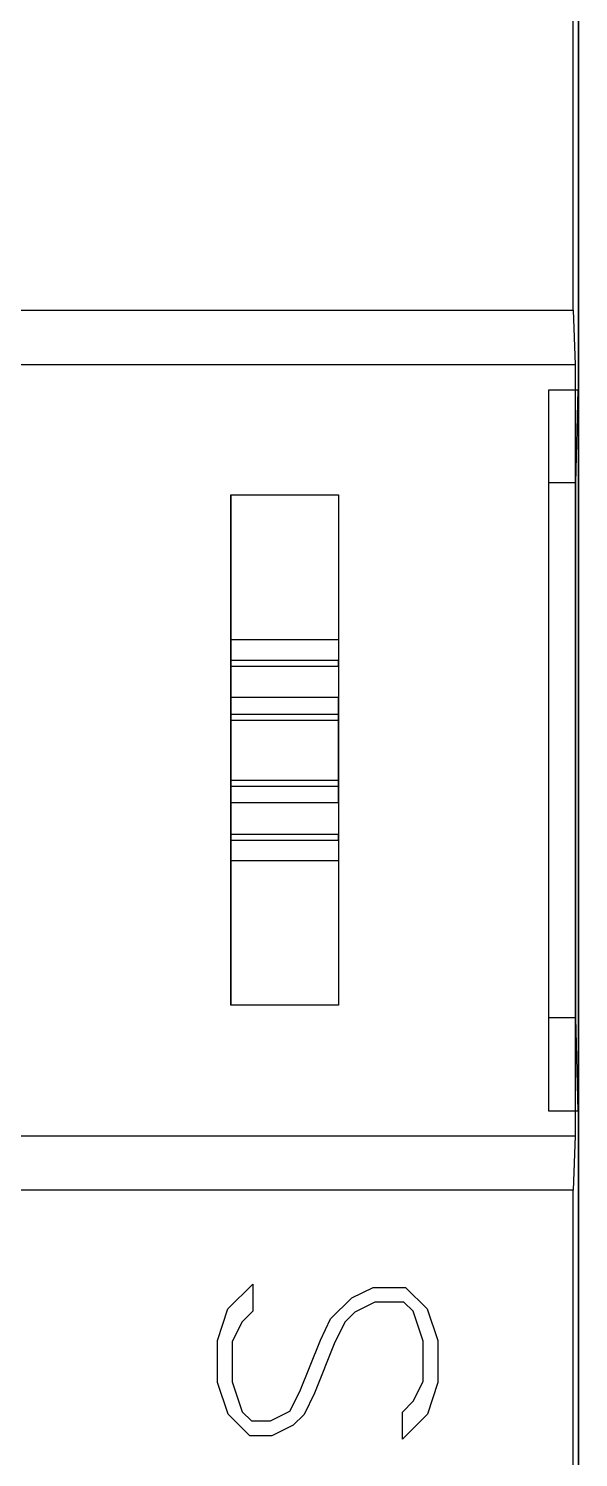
# Model space of a CAD drawing. Header units: inches. Extents: x 0 to 92454, y -34894 to 11.
# Drawn here: x 5.249 to 6.693, y 3.449 to 7.201 of the extents above; entities that cross this region are included whole.
import ezdxf

# ---------------------------------------------------------------- set-up
doc = ezdxf.new("R2010")
doc.units = ezdxf.units.IN
doc.header["$MEASUREMENT"] = 0

# ---------------------------------------------------------------- blocks, each defined once
blk = doc.blocks.new('2023_07_21_11_46_31_0481')
at = {"color": 7, "extrusion": (0, 0, -1)}
for p, q in [((169.995, 271.4), (169.995, 3.4)), ((169.995, 26.405, 100), (169.995, 248.395, 100)), ((170, 248.4, 100), (170, 26.4, 100)), ((168, 152.591, 146.524), (168, 116.908, 146.524)), ((169.832, 152.591, 146.524), (168, 152.591, 146.524)), ((169.832, 116.908, 146.524), (169.832, 152.591, 146.524)), ((169.832, 116.908, 146.524), (168, 116.908, 146.524))]:
    blk.add_line(p, q, dxfattribs=at)
at = {"color": 7, "extrusion": (1, 0, 0)}
for p, q in [((169.995, 271.4), (169.995, 3.4)), ((169.995, 26.405, 100), (169.995, 248.395, 100)), ((170, 248.4, 100), (170, 26.4, 100)), ((170, 231.9, 142), (170, 42.9, 142)), ((168, 158.792, 142), (168, 110.707, 142)), ((168, 158.792, 142), (168, 152.591, 146.524)), ((168, 152.591, 146.524), (168, 116.908, 146.524)), ((146.8, 117.756, 148), (146.8, 151.794, 148)), ((146.8, 140.775, 143.502), (146.8, 140.775, 146.7)), ((146.8, 140.375, 147.1), (146.8, 137.175, 147.1)), ((146.8, 138.275, 142), (146.8, 131.275, 142)), ((146.8, 136.775, 143.5), (146.8, 138.275, 142)), ((146.8, 136.775, 146.7), (146.8, 136.775, 143.5)), ((146.8, 132.775, 143.5), (146.8, 132.775, 146.7)), ((146.8, 131.275, 142), (146.8, 132.775, 143.5)), ((146.8, 132.375, 147.1), (146.8, 129.175, 147.1)), ((146.8, 128.775, 146.7), (146.8, 128.775, 143.502)), ((168, 116.908, 146.524), (168, 110.707, 142)), ((148.278, 99.153, 152.5), (148.278, 97.359, 152.5)), ((148.278, 99.153, 152), (148.278, 97.359, 152)), ((148.278, 99.153, 152), (148.278, 99.153, 152.5)), ((148.278, 97.359, 152), (148.278, 97.359, 152.5)), ((146.9, 95.321, 152.5), (146.9, 92.641, 152.5)), ((146.9, 95.321, 152), (146.9, 92.641, 152)), ((146.9, 95.321, 152), (146.9, 95.321, 152.5)), ((160.62, 95.388, 152.5), (160.62, 92.603, 152.5)), ((160.62, 95.388, 152), (160.62, 92.603, 152)), ((160.62, 95.388, 152), (160.62, 95.388, 152.5)), ((146.9, 92.641, 152), (146.9, 92.641, 152.5)), ((160.62, 92.603, 152), (160.62, 92.603, 152.5))]:
    blk.add_line(p, q, dxfattribs=at)
at = {"color": 7}
for p, q in [((169.641, 164.123, 152), (169.641, 241.4, 152)), ((169.99, 231.9, 142), (169.99, 158.792, 142)), ((170, 231.9, 142), (170, 42.9, 142)), ((61.65, 164.123, 152), (169.641, 164.123, 152)), ((61.65, 160.497, 148), (169.78, 160.497, 148)), ((169.78, 160.497, 148), (169.78, 109.053, 148)), ((169.99, 158.792, 142), (168, 158.792, 142)), ((168, 158.792, 142), (168, 110.707, 142)), ((146.8, 151.794, 148), (154, 151.794, 148)), ((146.8, 151.794, 148), (154, 151.794, 148)), ((146.8, 117.756, 148), (146.8, 151.794, 148)), ((154, 151.794, 148), (154, 117.756, 148)), ((146.8, 142.14, 142.57), (154, 142.14, 142.57)), ((146.8, 142.14, 142.57), (154, 142.14, 142.57)), ((146.8, 140.775, 143.502), (154, 140.775, 143.502)), ((146.8, 140.775, 146.7), (154, 140.775, 146.7)), ((146.8, 140.375, 147.1), (154, 140.375, 147.1)), ((146.8, 140.375, 147.1), (154, 140.375, 147.1)), ((146.8, 140.375, 147.1), (146.8, 137.175, 147.1)), ((154, 140.375, 147.1), (154, 137.175, 147.1)), ((154, 138.275, 142), (146.8, 138.275, 142)), ((146.8, 138.275, 142), (146.8, 131.275, 142)), ((154, 131.275, 142), (154, 138.275, 142)), ((146.8, 137.175, 147.1), (154, 137.175, 147.1)), ((146.8, 137.175, 147.1), (154, 137.175, 147.1)), ((146.8, 136.775, 146.7), (154, 136.775, 146.7)), ((146.8, 132.775, 146.7), (154, 132.775, 146.7)), ((146.8, 132.375, 147.1), (154, 132.375, 147.1)), ((146.8, 132.375, 147.1), (154, 132.375, 147.1)), ((146.8, 132.375, 147.1), (146.8, 129.175, 147.1)), ((154, 132.375, 147.1), (154, 129.175, 147.1)), ((146.8, 131.275, 142), (154, 131.275, 142)), ((146.8, 129.175, 147.1), (154, 129.175, 147.1)), ((146.8, 129.175, 147.1), (154, 129.175, 147.1)), ((146.8, 128.775, 146.7), (154, 128.775, 146.7)), ((146.8, 128.775, 143.502), (154, 128.775, 143.502)), ((146.8, 127.41, 142.57), (154, 127.41, 142.57)), ((146.8, 127.41, 142.57), (154, 127.41, 142.57)), ((154, 117.756, 148), (146.8, 117.756, 148)), ((154, 117.756, 148), (146.8, 117.756, 148)), ((168, 110.707, 142), (169.99, 110.707, 142)), ((169.99, 110.707, 142), (169.99, 42.9, 142)), ((61.65, 109.053, 148), (169.78, 109.053, 148)), ((169.641, 105.427, 152), (61.65, 105.427, 152)), ((169.641, 33.4, 152), (169.641, 105.427, 152)), ((146.618, 97.503, 152.5), (148.278, 99.153, 152.5)), ((146.618, 97.503, 152), (148.278, 99.153, 152)), ((148.278, 99.153, 152.5), (148.278, 97.359, 152.5)), ((148.278, 99.153, 152), (148.278, 97.359, 152)), ((153.463, 96.833, 152.5), (154.88, 98.245, 152.5)), ((153.463, 96.833, 152), (154.88, 98.245, 152)), ((154.88, 98.245, 152.5), (156.304, 98.933, 152.5)), ((154.88, 98.245, 152), (156.304, 98.933, 152)), ((156.304, 98.933, 152.5), (158.468, 98.933, 152.5)), ((156.304, 98.933, 152), (158.468, 98.933, 152)), ((158.468, 98.933, 152.5), (159.911, 97.503, 152.5)), ((158.468, 98.933, 152), (159.911, 97.503, 152)), ((145.92, 95.388, 152.5), (146.618, 97.503, 152.5)), ((145.92, 95.388, 152), (146.618, 97.503, 152)), ((148.278, 97.359, 152.5), (147.569, 96.641, 152.5)), ((148.278, 97.359, 152), (147.569, 96.641, 152)), ((155.086, 97.283, 152.5), (154.445, 96.641, 152.5)), ((155.086, 97.283, 152), (154.445, 96.641, 152)), ((156.407, 97.953, 152.5), (155.086, 97.283, 152.5)), ((156.407, 97.953, 152), (155.086, 97.283, 152)), ((158.358, 97.953, 152.5), (156.407, 97.953, 152.5)), ((158.358, 97.953, 152), (156.407, 97.953, 152)), ((158.971, 97.34, 152.5), (158.358, 97.953, 152.5)), ((158.971, 97.34, 152), (158.358, 97.953, 152)), ((159.64, 95.34, 152.5), (158.971, 97.34, 152.5)), ((159.64, 95.34, 152), (158.971, 97.34, 152)), ((159.911, 97.503, 152.5), (160.62, 95.388, 152.5)), ((159.911, 97.503, 152), (160.62, 95.388, 152)), ((147.569, 96.641, 152.5), (146.9, 95.321, 152.5)), ((147.569, 96.641, 152), (146.9, 95.321, 152)), ((152.784, 95.426, 152.5), (153.463, 96.833, 152.5)), ((152.784, 95.426, 152), (153.463, 96.833, 152)), ((154.445, 96.641, 152.5), (153.756, 95.282, 152.5)), ((154.445, 96.641, 152), (153.756, 95.282, 152)), ((145.92, 92.603, 152.5), (145.92, 95.388, 152.5)), ((145.92, 92.603, 152), (145.92, 95.388, 152)), ((146.9, 95.321, 152.5), (146.9, 92.641, 152.5)), ((146.9, 95.321, 152), (146.9, 92.641, 152)), ((151.406, 91.99, 152.5), (152.784, 95.426, 152.5)), ((151.406, 91.99, 152), (152.784, 95.426, 152)), ((159.64, 92.66, 152.5), (159.64, 95.34, 152.5)), ((159.64, 92.66, 152), (159.64, 95.34, 152)), ((160.62, 95.388, 152.5), (160.62, 92.603, 152.5)), ((160.62, 95.388, 152), (160.62, 92.603, 152)), ((153.756, 95.282, 152.5), (152.388, 91.875, 152.5)), ((153.756, 95.282, 152), (152.388, 91.875, 152)), ((146.629, 90.488, 152.5), (145.92, 92.603, 152.5)), ((146.629, 90.488, 152), (145.92, 92.603, 152)), ((146.9, 92.641, 152.5), (147.569, 90.641, 152.5)), ((146.9, 92.641, 152), (147.569, 90.641, 152)), ((158.971, 91.349, 152.5), (159.64, 92.66, 152.5)), ((158.971, 91.349, 152), (159.64, 92.66, 152)), ((160.62, 92.603, 152.5), (159.922, 90.488, 152.5)), ((160.62, 92.603, 152), (159.922, 90.488, 152)), ((150.746, 90.679, 152.5), (151.406, 91.99, 152.5)), ((150.746, 90.679, 152), (151.406, 91.99, 152)), ((152.388, 91.875, 152.5), (151.699, 90.469, 152.5)), ((152.388, 91.875, 152), (151.699, 90.469, 152)), ((147.569, 90.641, 152.5), (148.182, 90.028, 152.5)), ((147.569, 90.641, 152), (148.182, 90.028, 152)), ((149.455, 90.028, 152.5), (150.746, 90.679, 152.5)), ((149.455, 90.028, 152), (150.746, 90.679, 152)), ((158.262, 90.622, 152.5), (158.971, 91.349, 152.5)), ((158.262, 90.622, 152), (158.971, 91.349, 152)), ((158.262, 88.822, 152.5), (158.262, 90.622, 152.5)), ((158.262, 88.822, 152), (158.262, 90.622, 152)), ((148.072, 89.033, 152.5), (146.629, 90.488, 152.5)), ((148.072, 89.033, 152), (146.629, 90.488, 152)), ((148.182, 90.028, 152.5), (149.455, 90.028, 152.5)), ((148.182, 90.028, 152), (149.455, 90.028, 152)), ((150.971, 89.741, 152.5), (149.547, 89.033, 152.5)), ((150.971, 89.741, 152), (149.547, 89.033, 152)), ((151.699, 90.469, 152.5), (150.971, 89.741, 152.5)), ((151.699, 90.469, 152), (150.971, 89.741, 152)), ((159.922, 90.488, 152.5), (158.262, 88.822, 152.5)), ((159.922, 90.488, 152), (158.262, 88.822, 152)), ((149.547, 89.033, 152.5), (148.072, 89.033, 152.5)), ((149.547, 89.033, 152), (148.072, 89.033, 152))]:
    blk.add_line(p, q, dxfattribs=at)
at = {"color": 7, "extrusion": (0.999391, 0, 0.034899)}
for p, q in [((169.641, 164.123, 152), (169.641, 241.4, 152)), ((169.99, 231.9, 142), (169.99, 158.792, 142)), ((169.641, 164.123, 152), (169.78, 160.497, 148)), ((169.78, 160.497, 148), (169.78, 109.053, 148)), ((169.832, 152.591, 146.524), (169.99, 158.792, 142)), ((169.832, 116.908, 146.524), (169.832, 152.591, 146.524)), ((169.99, 110.707, 142), (169.832, 116.908, 146.524)), ((169.99, 110.707, 142), (169.99, 42.9, 142)), ((169.78, 109.053, 148), (169.641, 105.427, 152)), ((169.641, 33.4, 152), (169.641, 105.427, 152))]:
    blk.add_line(p, q, dxfattribs=at)
at = {"color": 7, "extrusion": (0, -0.740928, 0.671585)}
for p, q in [((61.65, 164.123, 152), (169.641, 164.123, 152)), ((169.641, 164.123, 152), (169.78, 160.497, 148)), ((61.65, 160.497, 148), (169.78, 160.497, 148))]:
    blk.add_line(p, q, dxfattribs=at)
at = {"color": 7, "extrusion": (0, -0.589377, -0.807858)}
for p, q in [((168, 158.792, 142), (168, 152.591, 146.524)), ((169.99, 158.792, 142), (168, 158.792, 142)), ((169.832, 152.591, 146.524), (169.99, 158.792, 142)), ((169.832, 152.591, 146.524), (168, 152.591, 146.524))]:
    blk.add_line(p, q, dxfattribs=at)
at = {"color": 7, "extrusion": (-1, 0, 0)}
for p, q in [((154, 151.794, 148), (154, 117.756, 148)), ((154, 140.775, 143.502), (154, 140.775, 146.7)), ((154, 140.375, 147.1), (154, 137.175, 147.1)), ((154, 136.775, 143.5), (154, 138.275, 142)), ((154, 131.275, 142), (154, 138.275, 142)), ((154, 136.775, 146.7), (154, 136.775, 143.5)), ((154, 131.275, 142), (154, 132.775, 143.5)), ((154, 132.775, 143.5), (154, 132.775, 146.7)), ((154, 132.375, 147.1), (154, 129.175, 147.1)), ((154, 128.775, 146.7), (154, 128.775, 143.502)), ((145.92, 92.603, 152.5), (145.92, 95.388, 152.5)), ((145.92, 95.388, 152), (145.92, 95.388, 152.5)), ((145.92, 92.603, 152), (145.92, 95.388, 152)), ((159.64, 92.66, 152.5), (159.64, 95.34, 152.5)), ((159.64, 95.34, 152), (159.64, 95.34, 152.5)), ((159.64, 92.66, 152), (159.64, 95.34, 152)), ((145.92, 92.603, 152), (145.92, 92.603, 152.5)), ((159.64, 92.66, 152), (159.64, 92.66, 152.5)), ((158.262, 88.822, 152.5), (158.262, 90.622, 152.5)), ((158.262, 90.622, 152), (158.262, 90.622, 152.5)), ((158.262, 88.822, 152), (158.262, 90.622, 152)), ((158.262, 88.822, 152), (158.262, 88.822, 152.5))]:
    blk.add_line(p, q, dxfattribs=at)
at = {"color": 7, "extrusion": (0, 1, 0)}
for p, q in [((146.8, 140.775, 143.502), (154, 140.775, 143.502)), ((146.8, 140.775, 143.502), (146.8, 140.775, 146.7)), ((146.8, 140.775, 146.7), (154, 140.775, 146.7)), ((154, 140.775, 143.502), (154, 140.775, 146.7)), ((146.8, 132.775, 143.5), (154, 132.775, 143.5)), ((146.8, 132.775, 143.5), (146.8, 132.775, 146.7)), ((146.8, 132.775, 146.7), (154, 132.775, 146.7)), ((154, 132.775, 143.5), (154, 132.775, 146.7)), ((156.304, 98.933, 152.5), (158.468, 98.933, 152.5)), ((156.304, 98.933, 152), (158.468, 98.933, 152)), ((156.304, 98.933, 152), (156.304, 98.933, 152.5)), ((158.468, 98.933, 152), (158.468, 98.933, 152.5)), ((148.182, 90.028, 152.5), (149.455, 90.028, 152.5)), ((148.182, 90.028, 152), (149.455, 90.028, 152)), ((148.182, 90.028, 152), (148.182, 90.028, 152.5)), ((149.455, 90.028, 152), (149.455, 90.028, 152.5))]:
    blk.add_line(p, q, dxfattribs=at)
at = {"color": 7, "extrusion": (0, -0.707107, -0.707107)}
for p, q in [((154, 138.275, 142), (146.8, 138.275, 142)), ((146.8, 136.775, 143.5), (146.8, 138.275, 142)), ((154, 136.775, 143.5), (154, 138.275, 142)), ((146.8, 136.775, 143.5), (154, 136.775, 143.5))]:
    blk.add_line(p, q, dxfattribs=at)
at = {"color": 7, "extrusion": (0, -1, 0)}
for p, q in [((146.8, 136.775, 146.7), (154, 136.775, 146.7)), ((146.8, 136.775, 146.7), (146.8, 136.775, 143.5)), ((146.8, 136.775, 143.5), (154, 136.775, 143.5)), ((154, 136.775, 146.7), (154, 136.775, 143.5)), ((146.8, 128.775, 146.7), (154, 128.775, 146.7)), ((146.8, 128.775, 146.7), (146.8, 128.775, 143.502)), ((146.8, 128.775, 143.502), (154, 128.775, 143.502)), ((154, 128.775, 146.7), (154, 128.775, 143.502)), ((158.358, 97.953, 152.5), (156.407, 97.953, 152.5)), ((156.407, 97.953, 152), (156.407, 97.953, 152.5)), ((158.358, 97.953, 152), (156.407, 97.953, 152)), ((158.358, 97.953, 152), (158.358, 97.953, 152.5)), ((149.547, 89.033, 152.5), (148.072, 89.033, 152.5)), ((148.072, 89.033, 152), (148.072, 89.033, 152.5)), ((149.547, 89.033, 152), (148.072, 89.033, 152)), ((149.547, 89.033, 152), (149.547, 89.033, 152.5))]:
    blk.add_line(p, q, dxfattribs=at)
at = {"color": 7, "extrusion": (0, 0.707107, -0.707107)}
for p, q in [((146.8, 131.275, 142), (146.8, 132.775, 143.5)), ((146.8, 132.775, 143.5), (154, 132.775, 143.5)), ((154, 131.275, 142), (154, 132.775, 143.5)), ((146.8, 131.275, 142), (154, 131.275, 142))]:
    blk.add_line(p, q, dxfattribs=at)
at = {"color": 7, "extrusion": (0, 0.589377, -0.807858)}
for p, q in [((168, 116.908, 146.524), (168, 110.707, 142)), ((169.832, 116.908, 146.524), (168, 116.908, 146.524)), ((169.99, 110.707, 142), (169.832, 116.908, 146.524)), ((168, 110.707, 142), (169.99, 110.707, 142))]:
    blk.add_line(p, q, dxfattribs=at)
at = {"color": 7, "extrusion": (0, 0.740928, 0.671585)}
for p, q in [((61.65, 109.053, 148), (169.78, 109.053, 148)), ((169.78, 109.053, 148), (169.641, 105.427, 152)), ((169.641, 105.427, 152), (61.65, 105.427, 152))]:
    blk.add_line(p, q, dxfattribs=at)
at = {"color": 7, "extrusion": (-0.704883, 0.709324, 0)}
for p, q in [((146.618, 97.503, 152.5), (148.278, 99.153, 152.5)), ((146.618, 97.503, 152), (148.278, 99.153, 152)), ((148.278, 99.153, 152), (148.278, 99.153, 152.5)), ((146.618, 97.503, 152), (146.618, 97.503, 152.5))]:
    blk.add_line(p, q, dxfattribs=at)
at = {"color": 7, "extrusion": (-0.705875, 0.708336, 0)}
for p, q in [((153.463, 96.833, 152.5), (154.88, 98.245, 152.5)), ((153.463, 96.833, 152), (154.88, 98.245, 152)), ((154.88, 98.245, 152), (154.88, 98.245, 152.5)), ((153.463, 96.833, 152), (153.463, 96.833, 152.5))]:
    blk.add_line(p, q, dxfattribs=at)
at = {"color": 7, "extrusion": (-0.434581, 0.900633, 0)}
for p, q in [((154.88, 98.245, 152.5), (156.304, 98.933, 152.5)), ((154.88, 98.245, 152), (156.304, 98.933, 152)), ((154.88, 98.245, 152), (154.88, 98.245, 152.5)), ((156.304, 98.933, 152), (156.304, 98.933, 152.5))]:
    blk.add_line(p, q, dxfattribs=at)
at = {"color": 7, "extrusion": (0.703667, 0.71053, 0)}
for p, q in [((158.468, 98.933, 152.5), (159.911, 97.503, 152.5)), ((158.468, 98.933, 152), (159.911, 97.503, 152)), ((158.468, 98.933, 152), (158.468, 98.933, 152.5)), ((159.911, 97.503, 152), (159.911, 97.503, 152.5))]:
    blk.add_line(p, q, dxfattribs=at)
at = {"color": 7, "extrusion": (-0.949649, 0.313315, 0)}
for p, q in [((145.92, 95.388, 152.5), (146.618, 97.503, 152.5)), ((145.92, 95.388, 152), (146.618, 97.503, 152)), ((146.618, 97.503, 152), (146.618, 97.503, 152.5)), ((145.92, 95.388, 152), (145.92, 95.388, 152.5))]:
    blk.add_line(p, q, dxfattribs=at)
at = {"color": 7, "extrusion": (0.711566, -0.702619, 0)}
for p, q in [((148.278, 97.359, 152.5), (147.569, 96.641, 152.5)), ((148.278, 97.359, 152), (147.569, 96.641, 152)), ((148.278, 97.359, 152), (148.278, 97.359, 152.5)), ((147.569, 96.641, 152), (147.569, 96.641, 152.5))]:
    blk.add_line(p, q, dxfattribs=at)
at = {"color": 7, "extrusion": (0.707258, -0.706955, 0)}
for p, q in [((155.086, 97.283, 152.5), (154.445, 96.641, 152.5)), ((155.086, 97.283, 152), (154.445, 96.641, 152)), ((155.086, 97.283, 152), (155.086, 97.283, 152.5)), ((154.445, 96.641, 152), (154.445, 96.641, 152.5))]:
    blk.add_line(p, q, dxfattribs=at)
at = {"color": 7, "extrusion": (0.452226, -0.891903, 0)}
for p, q in [((156.407, 97.953, 152.5), (155.086, 97.283, 152.5)), ((156.407, 97.953, 152), (155.086, 97.283, 152)), ((155.086, 97.283, 152), (155.086, 97.283, 152.5)), ((156.407, 97.953, 152), (156.407, 97.953, 152.5))]:
    blk.add_line(p, q, dxfattribs=at)
at = {"color": 7, "extrusion": (-0.707107, -0.707107, 0)}
for p, q in [((158.971, 97.34, 152.5), (158.358, 97.953, 152.5)), ((158.358, 97.953, 152), (158.358, 97.953, 152.5)), ((158.971, 97.34, 152), (158.358, 97.953, 152)), ((158.971, 97.34, 152), (158.971, 97.34, 152.5))]:
    blk.add_line(p, q, dxfattribs=at)
at = {"color": 7, "extrusion": (-0.948307, -0.317355, 0)}
for p, q in [((159.64, 95.34, 152.5), (158.971, 97.34, 152.5)), ((158.971, 97.34, 152), (158.971, 97.34, 152.5)), ((159.64, 95.34, 152), (158.971, 97.34, 152)), ((159.64, 95.34, 152), (159.64, 95.34, 152.5))]:
    blk.add_line(p, q, dxfattribs=at)
at = {"color": 7, "extrusion": (0.94818, 0.317735, 0)}
for p, q in [((159.911, 97.503, 152.5), (160.62, 95.388, 152.5)), ((159.911, 97.503, 152), (160.62, 95.388, 152)), ((159.911, 97.503, 152), (159.911, 97.503, 152.5)), ((160.62, 95.388, 152), (160.62, 95.388, 152.5))]:
    blk.add_line(p, q, dxfattribs=at)
at = {"color": 7, "extrusion": (0.891976, -0.452083, 0)}
for p, q in [((147.569, 96.641, 152.5), (146.9, 95.321, 152.5)), ((147.569, 96.641, 152), (146.9, 95.321, 152)), ((147.569, 96.641, 152), (147.569, 96.641, 152.5)), ((146.9, 95.321, 152), (146.9, 95.321, 152.5))]:
    blk.add_line(p, q, dxfattribs=at)
at = {"color": 7, "extrusion": (-0.900811, 0.434211, 0)}
for p, q in [((152.784, 95.426, 152.5), (153.463, 96.833, 152.5)), ((152.784, 95.426, 152), (153.463, 96.833, 152)), ((153.463, 96.833, 152), (153.463, 96.833, 152.5)), ((152.784, 95.426, 152), (152.784, 95.426, 152.5))]:
    blk.add_line(p, q, dxfattribs=at)
at = {"color": 7, "extrusion": (0.891901, -0.452231, 0)}
for p, q in [((154.445, 96.641, 152.5), (153.756, 95.282, 152.5)), ((154.445, 96.641, 152), (153.756, 95.282, 152)), ((154.445, 96.641, 152), (154.445, 96.641, 152.5)), ((153.756, 95.282, 152), (153.756, 95.282, 152.5))]:
    blk.add_line(p, q, dxfattribs=at)
at = {"color": 7, "extrusion": (-0.92812, 0.372282, 0)}
for p, q in [((151.406, 91.99, 152.5), (152.784, 95.426, 152.5)), ((151.406, 91.99, 152), (152.784, 95.426, 152)), ((152.784, 95.426, 152), (152.784, 95.426, 152.5)), ((151.406, 91.99, 152), (151.406, 91.99, 152.5))]:
    blk.add_line(p, q, dxfattribs=at)
at = {"color": 7, "extrusion": (0.928065, -0.372418, 0)}
for p, q in [((153.756, 95.282, 152.5), (152.388, 91.875, 152.5)), ((153.756, 95.282, 152), (152.388, 91.875, 152)), ((153.756, 95.282, 152), (153.756, 95.282, 152.5)), ((152.388, 91.875, 152), (152.388, 91.875, 152.5))]:
    blk.add_line(p, q, dxfattribs=at)
at = {"color": 7, "extrusion": (-0.94818, -0.317735, 0)}
for p, q in [((146.629, 90.488, 152.5), (145.92, 92.603, 152.5)), ((145.92, 92.603, 152), (145.92, 92.603, 152.5)), ((146.629, 90.488, 152), (145.92, 92.603, 152)), ((146.629, 90.488, 152), (146.629, 90.488, 152.5))]:
    blk.add_line(p, q, dxfattribs=at)
at = {"color": 7, "extrusion": (0.948307, 0.317355, 0)}
for p, q in [((146.9, 92.641, 152.5), (147.569, 90.641, 152.5)), ((146.9, 92.641, 152), (147.569, 90.641, 152)), ((146.9, 92.641, 152), (146.9, 92.641, 152.5)), ((147.569, 90.641, 152), (147.569, 90.641, 152.5))]:
    blk.add_line(p, q, dxfattribs=at)
at = {"color": 7, "extrusion": (-0.890643, 0.454703, 0)}
for p, q in [((158.971, 91.349, 152.5), (159.64, 92.66, 152.5)), ((158.971, 91.349, 152), (159.64, 92.66, 152)), ((159.64, 92.66, 152), (159.64, 92.66, 152.5)), ((158.971, 91.349, 152), (158.971, 91.349, 152.5))]:
    blk.add_line(p, q, dxfattribs=at)
at = {"color": 7, "extrusion": (0.949648, -0.313317, 0)}
for p, q in [((160.62, 92.603, 152.5), (159.922, 90.488, 152.5)), ((160.62, 92.603, 152), (159.922, 90.488, 152)), ((160.62, 92.603, 152), (160.62, 92.603, 152.5)), ((159.922, 90.488, 152), (159.922, 90.488, 152.5))]:
    blk.add_line(p, q, dxfattribs=at)
at = {"color": 7, "extrusion": (-0.893044, 0.449969, 0)}
for p, q in [((150.746, 90.679, 152.5), (151.406, 91.99, 152.5)), ((150.746, 90.679, 152), (151.406, 91.99, 152)), ((151.406, 91.99, 152), (151.406, 91.99, 152.5)), ((150.746, 90.679, 152), (150.746, 90.679, 152.5))]:
    blk.add_line(p, q, dxfattribs=at)
at = {"color": 7, "extrusion": (0.898063, -0.439866, 0)}
for p, q in [((152.388, 91.875, 152.5), (151.699, 90.469, 152.5)), ((152.388, 91.875, 152), (151.699, 90.469, 152)), ((152.388, 91.875, 152), (152.388, 91.875, 152.5)), ((151.699, 90.469, 152), (151.699, 90.469, 152.5))]:
    blk.add_line(p, q, dxfattribs=at)
at = {"color": 7, "extrusion": (0.707107, 0.707107, 0)}
for p, q in [((147.569, 90.641, 152.5), (148.182, 90.028, 152.5)), ((147.569, 90.641, 152), (148.182, 90.028, 152)), ((147.569, 90.641, 152), (147.569, 90.641, 152.5)), ((148.182, 90.028, 152), (148.182, 90.028, 152.5))]:
    blk.add_line(p, q, dxfattribs=at)
at = {"color": 7, "extrusion": (-0.45024, 0.892908, 0)}
for p, q in [((149.455, 90.028, 152.5), (150.746, 90.679, 152.5)), ((149.455, 90.028, 152), (150.746, 90.679, 152)), ((150.746, 90.679, 152), (150.746, 90.679, 152.5)), ((149.455, 90.028, 152), (149.455, 90.028, 152.5))]:
    blk.add_line(p, q, dxfattribs=at)
at = {"color": 7, "extrusion": (-0.716203, 0.697892, 0)}
for p, q in [((158.262, 90.622, 152.5), (158.971, 91.349, 152.5)), ((158.262, 90.622, 152), (158.971, 91.349, 152)), ((158.262, 90.622, 152), (158.262, 90.622, 152.5)), ((158.971, 91.349, 152), (158.971, 91.349, 152.5))]:
    blk.add_line(p, q, dxfattribs=at)
at = {"color": 7, "extrusion": (-0.709769, -0.704434, 0)}
for p, q in [((148.072, 89.033, 152.5), (146.629, 90.488, 152.5)), ((146.629, 90.488, 152), (146.629, 90.488, 152.5)), ((148.072, 89.033, 152), (146.629, 90.488, 152)), ((148.072, 89.033, 152), (148.072, 89.033, 152.5))]:
    blk.add_line(p, q, dxfattribs=at)
at = {"color": 7, "extrusion": (0.445286, -0.895388, 0)}
for p, q in [((150.971, 89.741, 152.5), (149.547, 89.033, 152.5)), ((150.971, 89.741, 152), (149.547, 89.033, 152)), ((150.971, 89.741, 152), (150.971, 89.741, 152.5)), ((149.547, 89.033, 152), (149.547, 89.033, 152.5))]:
    blk.add_line(p, q, dxfattribs=at)
at = {"color": 7, "extrusion": (0.706575, -0.707638, 0)}
for p, q in [((151.699, 90.469, 152.5), (150.971, 89.741, 152.5)), ((151.699, 90.469, 152), (150.971, 89.741, 152)), ((150.971, 89.741, 152), (150.971, 89.741, 152.5)), ((151.699, 90.469, 152), (151.699, 90.469, 152.5))]:
    blk.add_line(p, q, dxfattribs=at)
at = {"color": 7, "extrusion": (0.708153, -0.706059, 0)}
for p, q in [((159.922, 90.488, 152.5), (158.262, 88.822, 152.5)), ((159.922, 90.488, 152), (158.262, 88.822, 152)), ((159.922, 90.488, 152), (159.922, 90.488, 152.5)), ((158.262, 88.822, 152), (158.262, 88.822, 152.5))]:
    blk.add_line(p, q, dxfattribs=at)
at = {"color": 7, "extrusion": (1, 0, 0)}
for centre, radius, start, end in [((127.549, 179.814, 146.8), 40, 291.39364, 307.31093), ((141.775, 143.502, 146.8), 1, 180, 291.39364), ((140.375, 146.7, 146.8), 0.4, 0, 90), ((140.375, 146.7, 154), 0.4, 0, 90), ((137.175, 146.7, 146.8), 0.4, 90, 180), ((137.175, 146.7, 154), 0.4, 90, 180), ((132.375, 146.7, 146.8), 0.4, 0, 90), ((132.375, 146.7, 154), 0.4, 0, 90), ((129.175, 146.7, 146.8), 0.4, 90, 180), ((127.775, 143.502, 146.8), 1, 248.60636, 360), ((129.175, 146.7, 154), 0.4, 90, 180), ((142.001, 179.814, 146.8), 40, 232.68907, 248.60636)]:
    blk.add_arc(centre, radius, start, end, dxfattribs=at)
at = {"color": 7, "extrusion": (-1, 0, 0)}
for centre, radius, start, end in [((-127.549, 179.814, -146.8), 40, 232.68907, 248.60636), ((-127.549, 179.814, -154), 40, 232.68907, 248.60636), ((-127.549, 179.814, -154), 40, 232.68907, 248.60636), ((-141.775, 143.502, -146.8), 1, 248.60636, 360), ((-141.775, 143.502, -154), 1, 248.60636, 360), ((-141.775, 143.502, -154), 1, 248.60636, 360), ((-140.375, 146.7, -146.8), 0.4, 90, 180), ((-140.375, 146.7, -154), 0.4, 90, 180), ((-137.175, 146.7, -146.8), 0.4, 0, 90), ((-137.175, 146.7, -154), 0.4, 0, 90), ((-132.375, 146.7, -146.8), 0.4, 90, 180), ((-132.375, 146.7, -154), 0.4, 90, 180), ((-129.175, 146.7, -146.8), 0.4, 0, 90), ((-127.775, 143.502, -146.8), 1, 180, 291.39364), ((-129.175, 146.7, -154), 0.4, 0, 90), ((-127.775, 143.502, -154), 1, 180, 291.39364), ((-127.775, 143.502, -154), 1, 180, 291.39364), ((-142.001, 179.814, -146.8), 40, 291.39364, 307.31093), ((-142.001, 179.814, -154), 40, 291.39364, 307.31093), ((-142.001, 179.814, -154), 40, 291.39364, 307.31093)]:
    blk.add_arc(centre, radius, start, end, dxfattribs=at)

msp = doc.modelspace()

# ---------------------------------------------------------------- block references
at = {"xscale": 0.03937007874015748, "yscale": 0.03937007874015748, "zscale": 0.03937007874015748}
msp.add_blockref('2023_07_21_11_46_31_0481', (0, 0), dxfattribs=at)
msp.add_blockref('2023_07_21_11_46_31_0481', (0, 0), dxfattribs=at)

doc.saveas('drawing.dxf')
